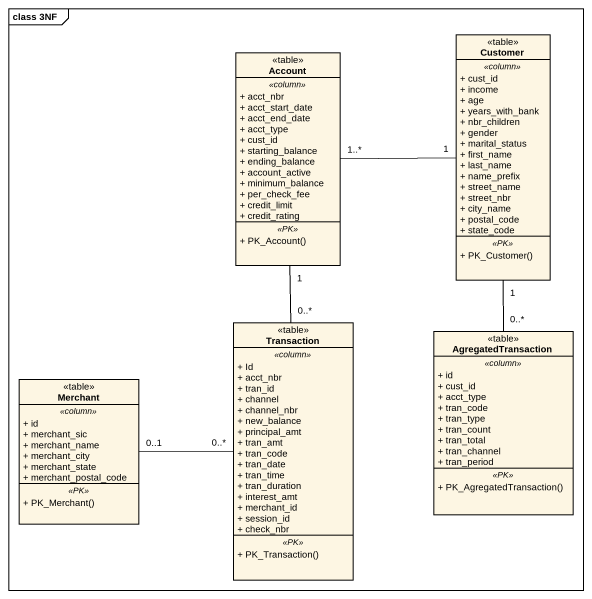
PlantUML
@startuml
mainframe class 3NF
hide circle
hide empty members
skinparam classAttributeIconSize 0
class Customer <<table>> {
  .. <<column>> ..
  + cust_id
  + income
  + age
  + years_with_bank
  + nbr_children
  + gender
  + marital_status
  + first_name
  + last_name
  + name_prefix
  + street_name
  + street_nbr
  + city_name
  + postal_code
  + state_code
  .. <<PK>> ..
  + PK_Customer()
}
class Account <<table>> {
  .. <<column>> ..
  + acct_nbr
  + acct_start_date
  + acct_end_date
  + acct_type
  + cust_id
  + starting_balance
  + ending_balance
  + account_active
  + minimum_balance
  + per_check_fee
  + credit_limit
  + credit_rating
  .. <<PK>> ..
  + PK_Account()
}
class Transaction <<table>> {
  .. <<column>> ..
  + Id
  + acct_nbr
  + tran_id
  + channel
  + channel_nbr
  + new_balance
  + principal_amt
  + tran_amt
  + tran_code
  + tran_date
  + tran_time
  + tran_duration
  + interest_amt
  + merchant_id
  + session_id
  + check_nbr
  .. <<PK>> ..
  + PK_Transaction()
}
class AgregatedTransaction <<table>> {
  .. <<column>> ..
  + id
  + cust_id
  + acct_type
  + tran_code
  + tran_type
  + tran_count
  + tran_total
  + tran_channel
  + tran_period
  .. <<PK>> ..
  + PK_AgregatedTransaction()
}
class Merchant <<table>> {
  .. <<column>> ..
  + id
  + merchant_sic
  + merchant_name
  + merchant_city
  + merchant_state
  + merchant_postal_code
  .. <<PK>> ..
  + PK_Merchant()
}
Account "1..*" -right- "1" Customer
Transaction "0..*" -up- "1" Account
Transaction "0..*" -left- "0..1" Merchant
AgregatedTransaction "0..*" -up- "1" Customer
@enduml
